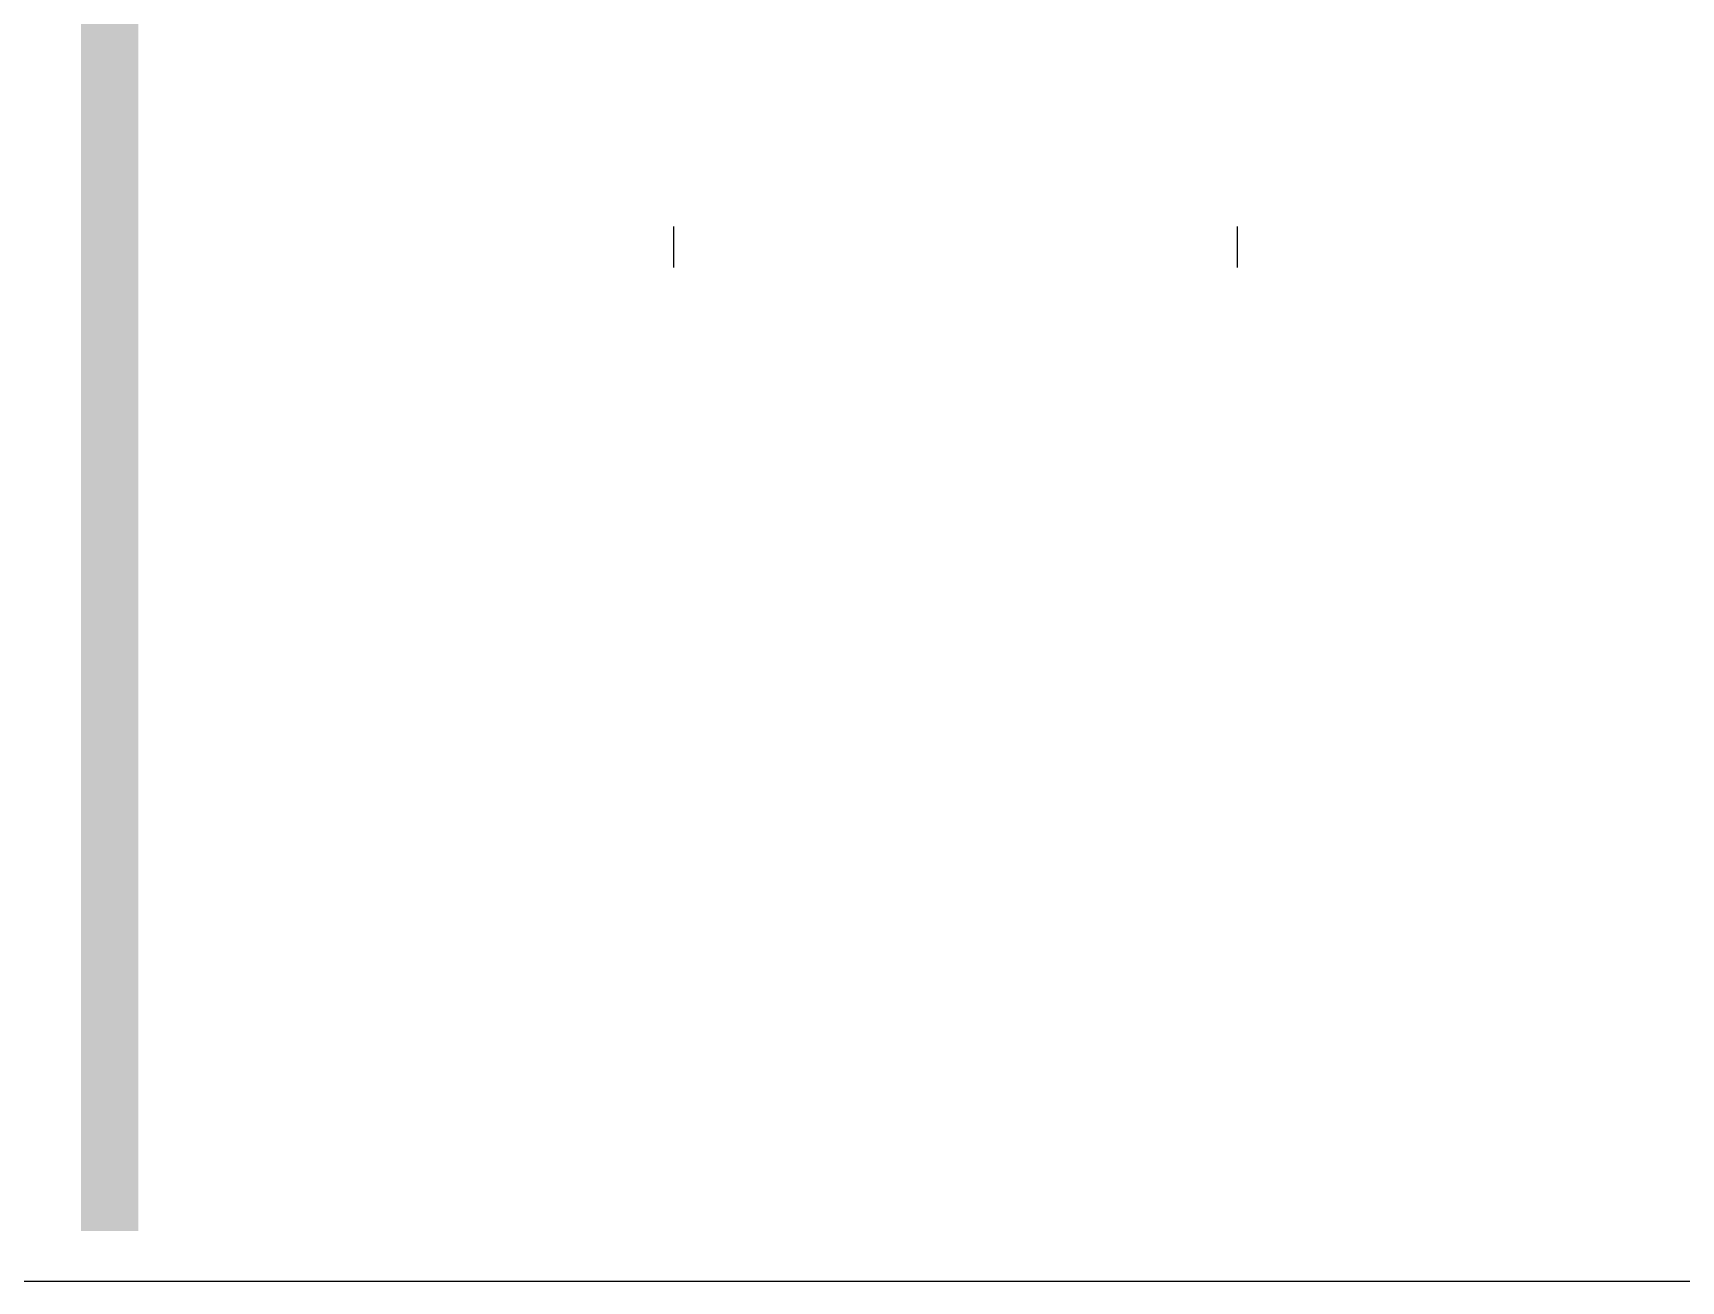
# Model space of a CAD drawing. Extents: x 0 to 3.48, y -0.08 to 2.34.
# Drawn here: x 1.0129 to 1.243, y -0.0793 to 0.095 of the extents above; entities that cross this region are included whole.
import ezdxf

# ---------------------------------------------------------------- set-up
doc = ezdxf.new("R2010")
doc.units = 0
for name, color, linetype in [('GBS', 7, 'Continuous'), ('GKO', 7, 'Continuous'), ('GTO', 7, 'Continuous')]:
    doc.layers.add(name, color=color, linetype=linetype)

msp = doc.modelspace()

# ---------------------------------------------------------------- linework, layer by layer
at = {"layer": 'GBS'}
for points in [[(0.1246, 0.3942), (0.1552, 0.3296), (0.1889, 0.2665), (0.2256, 0.2051), (0.2654, 0.1457), (0.308, 0.0882), (0.3533, 0.0329), (0.4014, -0.0201), (0.452, -0.0706), (0.4615, -0.0793), (2.4519, -0.0793)], [(0.1246, 0.3942), (0.1552, 0.3296), (0.1889, 0.2665), (0.2256, 0.2051), (0.2654, 0.1457), (0.308, 0.0882), (0.3533, 0.0329), (0.4014, -0.0201), (0.452, -0.0706), (0.4615, -0.0793), (2.4519, -0.0793)], [(1.1024, 0.06223), (1.1024, 0.06798)], [(1.1811, 0.06223), (1.1811, 0.06798)]]:
    msp.add_lwpolyline(points, dxfattribs=at)
at = {"layer": 'GKO'}
msp.add_lwpolyline([(0.1246, 0.3942), (0.1552, 0.3296), (0.1889, 0.2665), (0.2256, 0.2051), (0.2654, 0.1457), (0.308, 0.0882), (0.3533, 0.0329), (0.4014, -0.0201), (0.452, -0.0706), (0.4615, -0.0793), (2.4519, -0.0793)], dxfattribs=at)
msp.add_lwpolyline([(0.1246, 0.3942), (0.1552, 0.3296), (0.1889, 0.2665), (0.2256, 0.2051), (0.2654, 0.1457), (0.308, 0.0882), (0.3533, 0.0329), (0.4014, -0.0201), (0.452, -0.0706), (0.4615, -0.0793), (2.4519, -0.0793)], dxfattribs=at)
at = {"layer": 'GTO'}
msp.add_solid([(1.0196, -0.0723), (1.0196, 0.14016), (1.0276, -0.0723), (1.0276, 0.14016)], dxfattribs=at)

doc.saveas('drawing.dxf')
